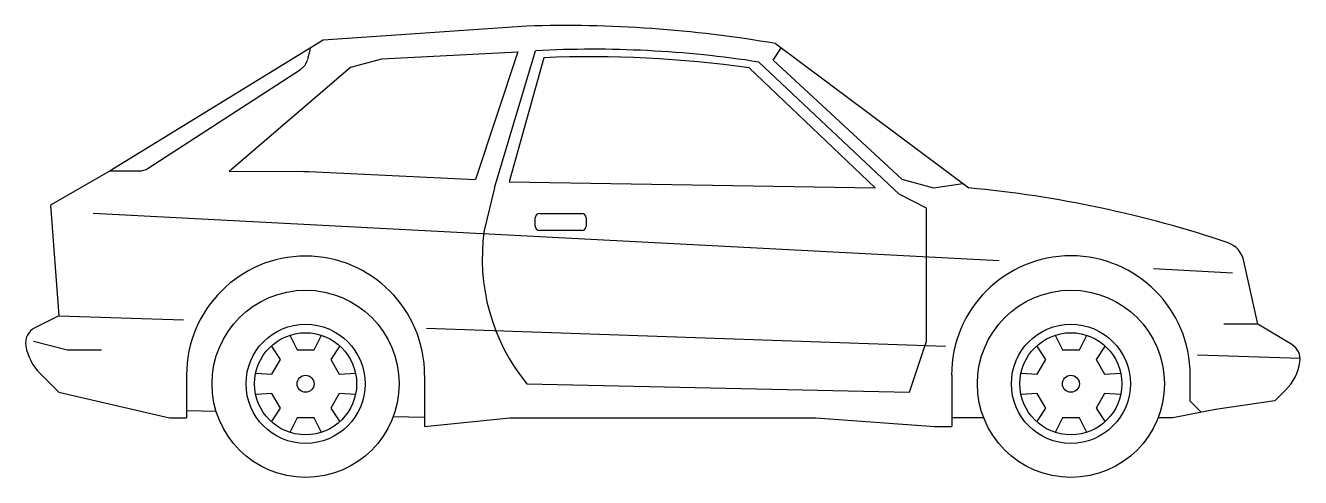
# Model space of a CAD drawing. Header units: millimetres. Extents: x -3277.96 to -3274.36, y 1897.47 to 1898.75.
import ezdxf

# ---------------------------------------------------------------- set-up
doc = ezdxf.new("R2010")
doc.units = ezdxf.units.MM
doc.header["$LTSCALE"] = 10
doc.layers.add('Veículos', color=2, linetype='Continuous')

msp = doc.modelspace()

# ---------------------------------------------------------------- linework, layer by layer
at = {"layer": 'Veículos'}
for p, q in [((-3276.5472, 1898.7448), (-3277.122, 1898.7054)), ((-3277.122, 1898.7054), (-3277.7232, 1898.3368)), ((-3277.1653, 1898.6514), (-3277.1566, 1898.6847)), ((-3276.9556, 1898.6532), (-3276.572, 1898.6729)), ((-3276.572, 1898.6729), (-3276.6912, 1898.3128)), ((-3276.6379, 1898.2888), (-3276.5223, 1898.6756)), ((-3275.8512, 1898.6488), (-3275.8301, 1898.6823)), ((-3275.845, 1898.6958), (-3275.2992, 1898.2888)), ((-3277.0431, 1898.6293), (-3276.9556, 1898.6532)), ((-3276.4992, 1898.6557), (-3276.597, 1898.3058)), ((-3275.4959, 1898.271), (-3275.8918, 1898.6437)), ((-3275.8512, 1898.6488), (-3275.4881, 1898.3138)), ((-3277.6153, 1898.3446), (-3277.1857, 1898.6232)), ((-3277.0431, 1898.6293), (-3277.3872, 1898.3348)), ((-3275.5632, 1898.2888), (-3275.9192, 1898.6271)), ((-3277.7232, 1898.3368), (-3277.8912, 1898.2408)), ((-3277.7232, 1898.3368), (-3277.6414, 1898.3368)), ((-3277.3872, 1898.3348), (-3277.1807, 1898.3361)), ((-3277.1616, 1898.3348), (-3276.6912, 1898.3128)), ((-3275.4881, 1898.3138), (-3275.3986, 1898.2888)), ((-3276.6379, 1898.2888), (-3276.6672, 1898.1688)), ((-3276.597, 1898.3058), (-3275.5632, 1898.2888)), ((-3275.3986, 1898.2888), (-3275.3164, 1898.3017)), ((-3277.8912, 1898.2408), (-3277.8672, 1897.9288)), ((-3275.4192, 1898.2317), (-3275.4959, 1898.271)), ((-3275.214, 1898.0833), (-3277.7712, 1898.2168)), ((-3276.5232, 1898.1808), (-3276.5232, 1898.2048)), ((-3276.5112, 1898.2168), (-3276.3912, 1898.2168)), ((-3276.3792, 1898.2048), (-3276.3792, 1898.1808)), ((-3275.4192, 1897.8568), (-3275.4192, 1898.2317)), ((-3276.3912, 1898.1688), (-3276.5112, 1898.1688)), ((-3274.5552, 1898.0488), (-3274.7784, 1898.0605)), ((-3274.4832, 1897.9048), (-3274.5227, 1898.0827)), ((-3277.8672, 1897.9288), (-3277.9352, 1897.8948)), ((-3277.8672, 1897.9288), (-3277.5157, 1897.9168)), ((-3276.8295, 1897.8933), (-3275.3647, 1897.8431)), ((-3274.4832, 1897.9048), (-3274.5792, 1897.9048)), ((-3274.3876, 1897.8475), (-3274.4832, 1897.9048)), ((-3277.9392, 1897.8568), (-3277.8432, 1897.8328)), ((-3277.2423, 1897.8056), (-3277.2676, 1897.8438)), ((-3277.2157, 1897.8738), (-3277.1952, 1897.8328)), ((-3277.1472, 1897.8328), (-3277.1267, 1897.8738)), ((-3277.0748, 1897.8438), (-3277.1001, 1897.8056)), ((-3275.4672, 1897.7128), (-3275.4192, 1897.8568)), ((-3275.0823, 1897.8056), (-3275.1076, 1897.8438)), ((-3275.0557, 1897.8738), (-3275.0352, 1897.8328)), ((-3274.9872, 1897.8328), (-3274.9667, 1897.8738)), ((-3274.9148, 1897.8438), (-3274.9401, 1897.8056)), ((-3277.8432, 1897.8328), (-3277.7472, 1897.8328)), ((-3277.1952, 1897.8328), (-3277.1472, 1897.8328)), ((-3275.0352, 1897.8328), (-3274.9872, 1897.8328)), ((-3274.6543, 1897.8188), (-3274.3632, 1897.8088)), ((-3277.2663, 1897.7641), (-3277.2423, 1897.8056)), ((-3277.1001, 1897.8056), (-3277.0761, 1897.7641)), ((-3275.1063, 1897.7641), (-3275.0823, 1897.8056)), ((-3274.9401, 1897.8056), (-3274.9161, 1897.7641)), ((-3277.921, 1897.7667), (-3277.8672, 1897.7128)), ((-3277.5072, 1897.7608), (-3277.5072, 1897.6408)), ((-3277.312, 1897.7668), (-3277.2663, 1897.7641)), ((-3277.0761, 1897.7641), (-3277.0303, 1897.7668)), ((-3276.8352, 1897.7608), (-3276.8352, 1897.6168)), ((-3276.5472, 1897.7368), (-3275.4672, 1897.7128)), ((-3275.3472, 1897.7608), (-3275.3472, 1897.6168)), ((-3275.152, 1897.7668), (-3275.1063, 1897.7641)), ((-3274.9161, 1897.7641), (-3274.8703, 1897.7668)), ((-3274.6752, 1897.7608), (-3274.6752, 1897.6888)), ((-3277.8672, 1897.7128), (-3277.5552, 1897.6408)), ((-3277.2663, 1897.7096), (-3277.312, 1897.7069)), ((-3277.2423, 1897.6681), (-3277.2663, 1897.7096)), ((-3277.0761, 1897.7096), (-3277.1001, 1897.6681)), ((-3277.0303, 1897.7069), (-3277.0761, 1897.7096)), ((-3275.1063, 1897.7096), (-3275.152, 1897.7069)), ((-3275.0823, 1897.6681), (-3275.1063, 1897.7096)), ((-3274.9161, 1897.7096), (-3274.9401, 1897.6681)), ((-3274.8703, 1897.7069), (-3274.9161, 1897.7096)), ((-3274.4054, 1897.7187), (-3274.4352, 1897.6888)), ((-3277.2676, 1897.6298), (-3277.2423, 1897.6681)), ((-3277.1001, 1897.6681), (-3277.0748, 1897.6298)), ((-3275.1076, 1897.6298), (-3275.0823, 1897.6681)), ((-3274.9401, 1897.6681), (-3274.9148, 1897.6298)), ((-3274.6032, 1897.6648), (-3274.7232, 1897.6408)), ((-3274.6752, 1897.6888), (-3274.6432, 1897.6568)), ((-3274.4352, 1897.6888), (-3274.6032, 1897.6648)), ((-3277.5552, 1897.6408), (-3277.5072, 1897.6408)), ((-3277.4232, 1897.6583), (-3277.5072, 1897.6607)), ((-3277.1952, 1897.6408), (-3277.2157, 1897.5999)), ((-3277.1472, 1897.6408), (-3277.1952, 1897.6408)), ((-3277.1267, 1897.5999), (-3277.1472, 1897.6408)), ((-3276.8352, 1897.6415), (-3276.924, 1897.6441)), ((-3276.8352, 1897.6168), (-3276.5952, 1897.6408)), ((-3276.5952, 1897.6408), (-3275.7312, 1897.6408)), ((-3275.7312, 1897.6408), (-3275.3952, 1897.6168)), ((-3275.2571, 1897.6408), (-3275.3472, 1897.6408)), ((-3275.0352, 1897.6408), (-3275.0557, 1897.5999)), ((-3274.9872, 1897.6408), (-3275.0352, 1897.6408)), ((-3274.9667, 1897.5999), (-3274.9872, 1897.6408)), ((-3274.7232, 1897.6408), (-3274.7653, 1897.6408)), ((-3275.3952, 1897.6168), (-3275.3472, 1897.6168))]:
    msp.add_line(p, q, dxfattribs=at)
for centre, radius in [((-3277.1712, 1897.7368), 0.264), ((-3275.0112, 1897.7368), 0.264), ((-3277.1712, 1897.7368), 0.168), ((-3277.1712, 1897.7368), 0.144), ((-3275.0112, 1897.7368), 0.168), ((-3275.0112, 1897.7368), 0.144), ((-3277.1712, 1897.7368), 0.024), ((-3275.0112, 1897.7368), 0.024)]:
    msp.add_circle(centre, radius, dxfattribs=at)
for centre, radius, start, end in [((-3276.4352, 1895.2967), 3.4499, 80.1503, 91.861), ((-3276.3617, 1895.5999), 3.0799, 81.2229, 92.9879), ((-3277.2118, 1898.6635), 0.048, 302.9688, 345.3606), ((-3276.3638, 1895.5102), 3.1484, 81.883, 92.4656), ((-3277.6414, 1898.3848), 0.048, 270, 302.9688), ((-3277.1616, 1898.4788), 0.144, 262.4054, 270), ((-3275.5975, 1895.0636), 3.239, 71.4616, 84.7151), ((-3276.5112, 1898.2048), 0.012, 90, 180), ((-3276.3912, 1898.2048), 0.012, 0, 90), ((-3276.1124, 1898.0903), 0.5603, 171.941, 219.1072), ((-3276.5112, 1898.1808), 0.012, 180, 270), ((-3276.3912, 1898.1808), 0.012, 270, 0), ((-3274.593, 1898.0671), 0.072, 12.5288, 69.444), ((-3277.1712, 1897.7608), 0.336, 0, 180), ((-3275.0112, 1897.7608), 0.3369, 0, 180), ((-3277.9137, 1897.8519), 0.048, 116.5651, 189.9515), ((-3277.8192, 1897.8685), 0.144, 189.9515, 225), ((-3274.4122, 1897.8063), 0.048, 351.4992, 59.0362), ((-3274.5072, 1897.8205), 0.144, 315, 351.4992)]:
    msp.add_arc(centre, radius, start, end, dxfattribs=at)

doc.saveas('drawing.dxf')
